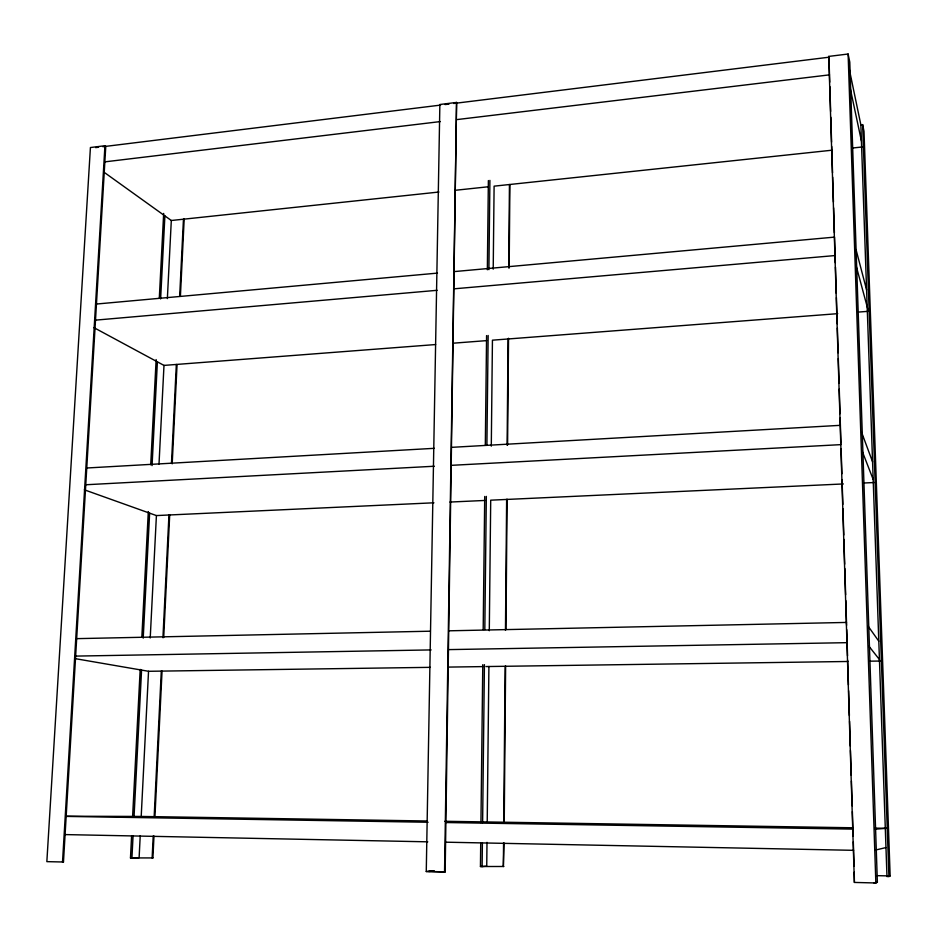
<?xml version="1.0" encoding="UTF-8"?>
<svg xmlns="http://www.w3.org/2000/svg" width="937" height="937" viewBox="0 0 937 937"><rect width="100%" height="100%" fill="white"/><g stroke="black" fill="none" stroke-linecap="round" stroke-linejoin="round"><path stroke-width="1.41" d="M503.567 842.691L503.356 866.538L504.047 843.077M503.743 822.217L505.137 666.289M505.465 630.39L506.636 499.444M507.116 445.262L508.065 338.983M508.709 267.771L509.447 184.519M504.235 822.592L505.629 666.031M505.957 629.441L507.104 499.21M507.585 445.075L508.533 338.257M509.166 268.017L509.904 184.612M480.716 843.113L480.447 866.514L482.122 866.549L482.379 843.148M482.614 822.663L484.417 664.649M484.816 629.535L486.326 496.399M486.9 445.192L488.154 335.469M488.903 269.633L489.91 180.384M486.994 842.363L486.736 866.128L482.122 866.549M487.217 821.948L488.903 666.523M489.29 630.73L490.707 500.182L843.37 483.949M491.293 446.153L492.44 340.178L837.737 313.661M493.213 269.165L494.104 186.158L832.384 150.166M480.95 822.627L482.778 664.673M483.187 629.57L484.722 496.469M485.319 445.286L486.584 335.587M487.345 269.774L488.376 180.548M444.548 871.996L456.577 102.426L439.863 104.499L426.265 871.527L445.157 871.937L456.577 102.426M445.157 871.937L428.724 871.398M153.211 836.05L152.134 857.964L152.918 857.929L153.984 836.027M154.16 816.654L161.293 671.115M162.933 637.71L168.953 514.999M171.483 463.335L176.332 364.458M179.681 296.057L183.453 219.211M154.921 817.052L162.054 671.091M163.706 637.523L169.702 514.917M172.197 463.838L177.058 364.587M180.419 295.987L184.202 218.626M131.602 836.003L130.477 857.929L131.93 857.964L133.066 835.769M134.061 816.42L141.569 670.084M143.209 638.144L149.627 513.148M152.063 465.619L157.393 361.846M160.625 298.938L164.889 215.897M140.222 835.792L139.121 857.636L131.93 857.964M66.445 816.221L141.206 816.443L148.538 671.29L75.874 658.758M150.225 637.968L156.409 515.573L84.353 489.817M159.009 464.049L163.987 365.407L93.817 327.575M167.36 298.61L171.307 220.5L104.042 172.232M132.585 817.005L140.187 669.393M141.838 637.242L148.315 511.555M150.716 464.787L156.139 359.562M159.302 298.189L163.67 213.413M104.944 145.739L62.521 862.04L63.47 862.005L105.776 146.359L104.944 145.739L90.42 147.531L46.85 861.642L63.47 862.005M875.849 882.982L877.372 882.232L849.789 62.158L848.114 54.018L828.765 56.407L854.392 882.431L875.849 882.982L848.114 54.018M860.857 124.82L886.976 876.482L888.92 876.528L890.15 875.919L864.008 131.332L862.626 124.621L860.857 124.82L849.344 69.49M873.858 882.853L877.372 882.232M886.976 876.482L888.1 875.931M854.392 882.431L854.251 872.171M875.486 850.07L885.969 847.563M95.621 147.613L98.526 147.261M102.883 146.722L440.636 105.085M444.993 104.546L448.928 104.159M453.684 103.48L828.952 57.216L829.737 82.163M104.862 161.855L440.355 121.576M456.869 119.596L829.503 74.855M171.307 220.5L438.949 192.026M454.913 190.328L488.306 186.768M852.658 147.999L862.672 146.933M96.464 304.033L437.462 273.112M454.504 271.566L834.539 237.12L835.336 262.805M480.447 866.514L503.848 866.491M426.265 871.527L434.335 871L428.724 871.515M95.504 320.138L437.157 290.306M454.234 288.807L835.113 255.555M163.987 365.407L435.623 344.547M453.11 343.2L486.608 340.623M857.695 312.126L868.412 311.307M874.795 829.21L886.449 828.308L875.017 828.121M86.766 467.996L434.37 448.319M451.763 447.336L840.384 425.328M85.771 484.757L434.335 466.239M451.493 465.326L840.981 444.63M156.409 515.573L433.925 502.794M449.936 502.056L484.886 500.452M863.422 483.023L874.385 482.52M130.477 857.929L152.918 857.929M76.682 638.647L429.989 631.21M448.917 630.812L846.509 622.437M75.651 656.099L431.125 649.915M448.624 649.61L847.13 642.665M148.538 671.29L430.399 667.343M447.956 667.097L483.047 666.605M485.975 666.558L847.774 661.487M869.407 661.182L880.604 661.03M141.206 816.443L427.331 820.999M444.852 821.28L853.22 827.781M66.164 816.408L428.115 822.253M445.93 822.534L852.916 829.116M65.098 834.586L427.776 841.824M445.625 842.187L853.584 850.327M876.61 875.662L890.15 875.919M869.032 646.354L879.445 659.543M868.248 626.349L878.801 641.189M862.286 451.423L873.179 479.439M861.583 432.273L872.57 461.836M855.949 265.089L868.107 310.17M856.02 249.558L866.596 289.861M828.765 56.407L828.952 57.216M850.257 88.453L861.419 141.018M862.626 124.621L888.92 876.528M829.866 86.544L830.639 111.398M830.826 117.242L831.587 142.096M831.728 146.477L832.548 172.795M832.677 177.175L833.45 202.029M833.637 207.873L834.41 232.727M835.476 267.162L836.284 293.281M836.425 297.638L837.233 323.757M837.362 328.102L838.135 352.769M838.31 358.578L839.083 383.245M839.259 389.054L840.02 413.721M840.161 418.066L840.946 443.248M841.121 448.999L841.883 473.771M842.07 479.603L842.843 504.387M842.972 508.756L843.792 534.992M843.921 539.361L844.694 564.144M844.834 568.513L845.642 594.749M845.83 600.582L846.591 625.33M846.732 629.664L847.54 655.783M847.669 660.152L848.442 684.912M848.629 690.733L849.39 715.493M849.578 721.326L850.339 746.086M850.48 750.455L851.241 775.215M851.428 781.048L852.19 805.808M852.377 811.629L853.138 836.191M853.314 841.848L854.076 866.35"/></g></svg>
